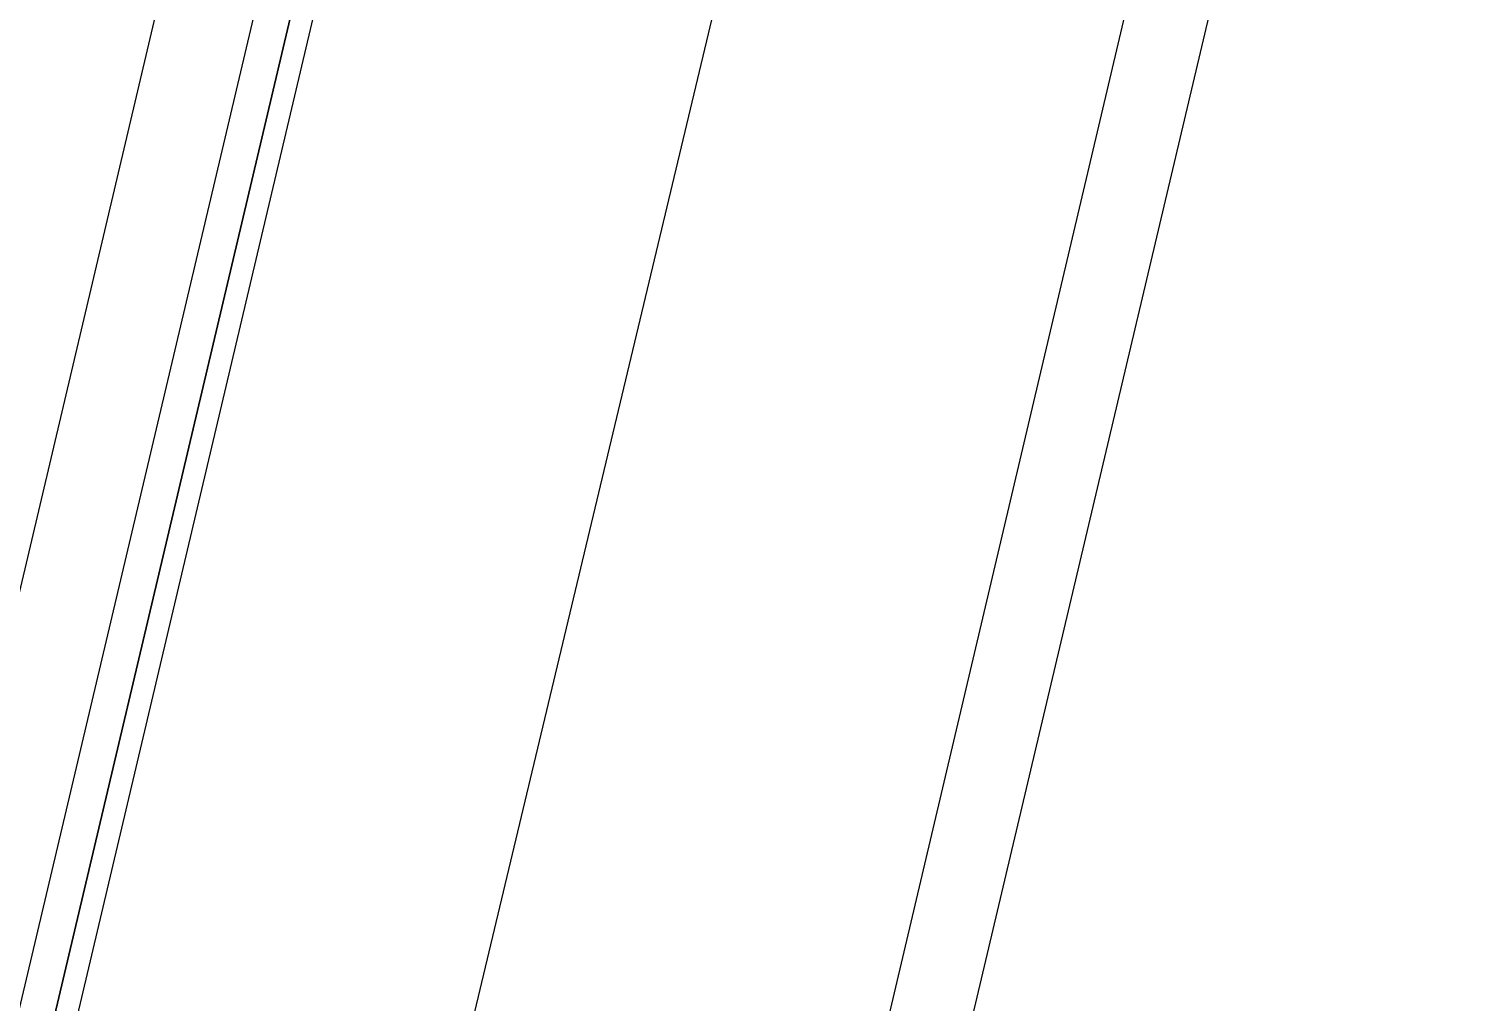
# Model space of a CAD drawing. Header units: feet. Extents: x -84 to 198, y -22 to 181.
# Drawn here: x 108.182 to 109.222, y 39.249 to 39.949 of the extents above; entities that cross this region are included whole.
import ezdxf

# ---------------------------------------------------------------- set-up
doc = ezdxf.new("R2010")
doc.units = ezdxf.units.FT
doc.layers.add('A-LINEA', color=7, linetype='CONTINUOUS')

msp = doc.modelspace()

# ---------------------------------------------------------------- linework, layer by layer
at = {"layer": 'A-LINEA'}
for p, q in [((109.12, 40.3378), (105.52, 25.0978)), ((107.9067, 38.4044), (108.2933, 40.0444)), ((108.9867, 40.0311), (106.84, 30.9111))]:
    msp.add_line(p, q, dxfattribs=at)
for points in [[(126.2667, 36.6311), (119.2267, 38.2978), (119.16, 37.9644), (109.12, 40.3378), (105.48, 24.9378), (96.3733, 27.2578), (96.2667, 26.7644), (92.6933, 27.6178), (92.1333, 25.2311), (89.6, 14.5378), (77.3867, 17.4311), (77.2267, 16.7778), (73.6667, 17.6178), (72.7067, 13.6044), (71.9067, 10.1778)], [(108.7067, 40.0978), (108.28, 38.3111), (107.68, 35.7378)], [(108.0133, 38.3778), (108.4133, 40.0711), (108.4133, 40.0844), (108.4, 40.0844), (108, 38.3911), (108.4, 40.0844), (108.3867, 40.0844), (108.3733, 40.0844), (107.9733, 38.3911)]]:
    msp.add_lwpolyline(points, dxfattribs=at)

doc.saveas('drawing.dxf')
